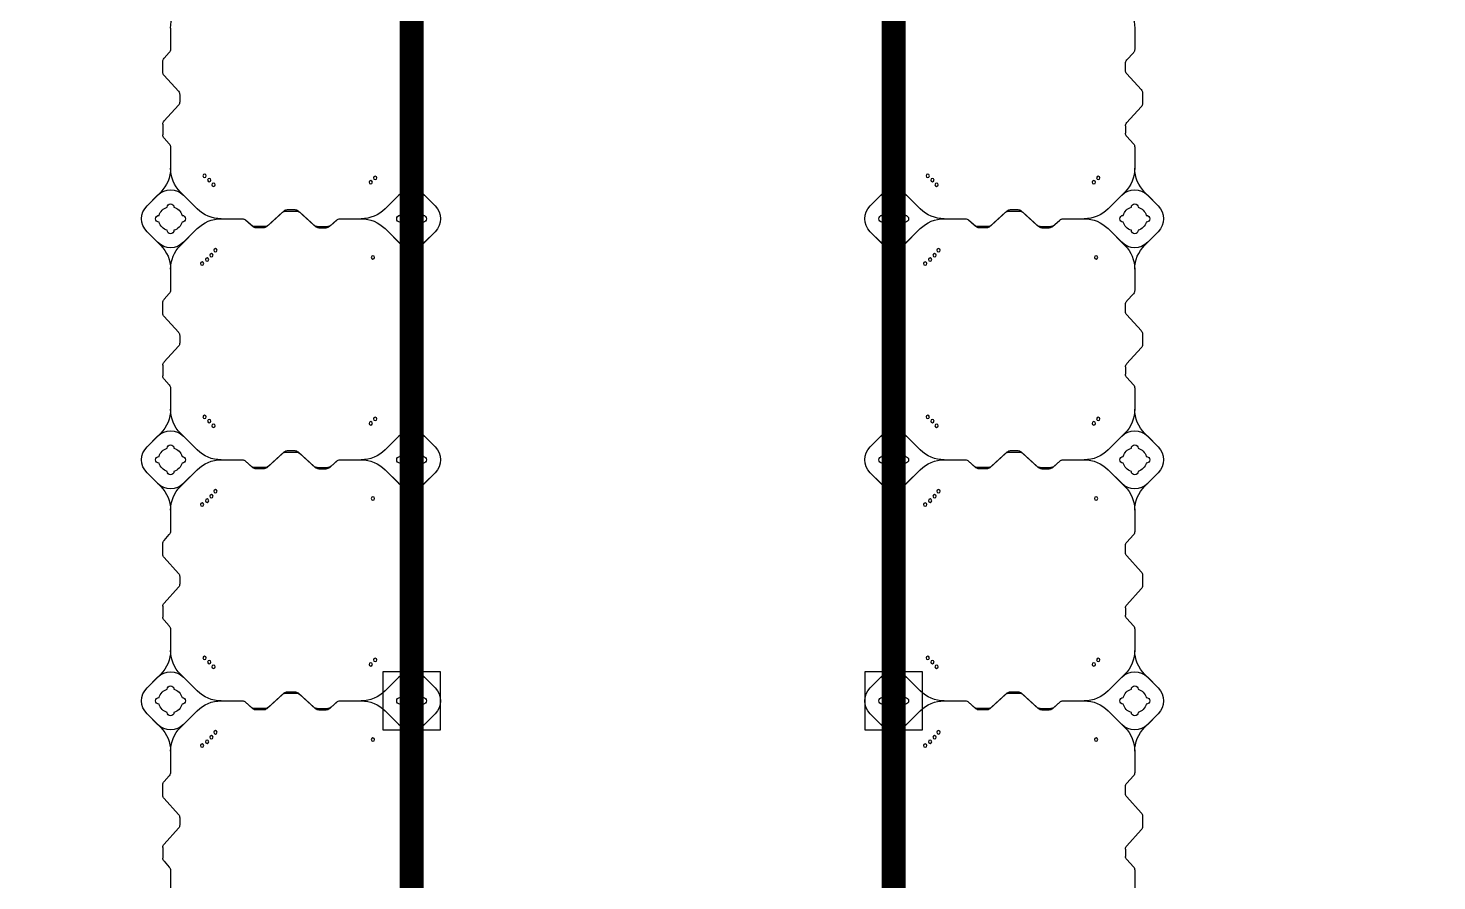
# Model space of a CAD drawing. Header units: millimetres. Extents: x -1612139 to -1260738, y 1141106 to 1536160.
# Drawn here: x -1278696 to -1275774, y 1187558 to 1189326 of the extents above; entities that cross this region are included whole.
import ezdxf

# ---------------------------------------------------------------- set-up
doc = ezdxf.new("R2010")
doc.units = ezdxf.units.MM
doc.header["$LTSCALE"] = 10
doc.layers.get('0').update_dxf_attribs({"linetype": 'CONTINUOUS'})
doc.layers.add('W-FLOAT_BOWL浮筒', color=253, linetype='CONTINUOUS')

# ---------------------------------------------------------------- blocks, each defined once
blk = doc.blocks.new('橙色')
at = {"layer": 'W-FLOAT_BOWL浮筒', "color": 30}
for p, q in [((9000, -1148.5), (9000, -1104.6)), ((9500, -1148.7), (9500, -1104.6)), ((10500, -1148.5), (10500, -1104.6)), ((11000, -1148.7), (11000, -1104.6)), ((8986.6, -1167.1), (8997.4, -1155.3)), ((9483.6, -1170.6), (9497.4, -1155.5)), ((10486.6, -1167.1), (10497.4, -1155.3)), ((10983.6, -1170.6), (10997.4, -1155.5)), ((8984, -1196.1), (8984, -1173.9)), ((9481, -1192.6), (9481, -1177.4)), ((10484, -1196.1), (10484, -1173.9)), ((10981, -1192.6), (10981, -1177.4)), ((8986.6, -1202.9), (9016.4, -1235.6)), ((9483.6, -1199.4), (9513.4, -1232.1)), ((10486.6, -1202.9), (10516.4, -1235.6)), ((10983.6, -1199.4), (11013.4, -1232.1)), ((9019, -1257.6), (9019, -1242.4)), ((9516, -1261.1), (9516, -1238.9)), ((10519, -1257.6), (10519, -1242.4)), ((11016, -1261.1), (11016, -1238.9)), ((8986.6, -1297.1), (9016.4, -1264.4)), ((9483.6, -1300.6), (9513.4, -1267.9)), ((10486.6, -1297.1), (10516.4, -1264.4)), ((10983.6, -1300.6), (11013.4, -1267.9)), ((8984, -1303.9), (8984, -1326.1)), ((9481, -1307.4), (9481, -1322.6)), ((10484, -1303.9), (10484, -1326.1)), ((10981, -1307.4), (10981, -1322.6)), ((8986.6, -1332.9), (8997.4, -1344.7)), ((9483.6, -1329.4), (9497.4, -1344.5)), ((10486.6, -1332.9), (10497.4, -1344.7)), ((10983.6, -1329.4), (10997.4, -1344.5)), ((9000, -1395.3), (9000, -1351.5)), ((9500, -1395.3), (9500, -1351.3)), ((10500, -1395.3), (10500, -1351.5)), ((11000, -1395.3), (11000, -1351.3)), ((8951.2, -1473.2), (8979.5, -1444.8)), ((8951.2, -1473.1), (8973.1, -1451.2)), ((9055.2, -1479.5), (9020.5, -1444.8)), ((9026.8, -1451.2), (9055.2, -1479.5)), ((9444.8, -1479.5), (9479.5, -1444.8)), ((9473.2, -1451.2), (9444.8, -1479.5)), ((9548.8, -1473.2), (9520.5, -1444.8)), ((9526.9, -1451.2), (9548.8, -1473.1)), ((10451.2, -1473.2), (10479.5, -1444.8)), ((10451.2, -1473.1), (10473.1, -1451.2)), ((10555.2, -1479.5), (10520.5, -1444.8)), ((10526.8, -1451.2), (10555.2, -1479.5)), ((10944.8, -1479.5), (10979.5, -1444.8)), ((10973.2, -1451.2), (10944.8, -1479.5)), ((11048.8, -1473.2), (11020.5, -1444.8)), ((11026.9, -1451.2), (11048.8, -1473.1)), ((9167.1, -1486.6), (9155.3, -1497.4)), ((9170.6, -1483.6), (9155.5, -1497.4)), ((9196.1, -1484), (9173.9, -1484)), ((9192.6, -1481), (9177.4, -1481)), ((9199.4, -1483.6), (9232.1, -1513.4)), ((9202.9, -1486.6), (9235.6, -1516.4)), ((9297.1, -1486.6), (9264.4, -1516.4)), ((9300.6, -1483.6), (9267.9, -1513.4)), ((9303.9, -1484), (9326.1, -1484)), ((9307.4, -1481), (9322.6, -1481)), ((9329.4, -1483.6), (9344.5, -1497.4)), ((9332.9, -1486.6), (9344.7, -1497.4)), ((10667.1, -1486.6), (10655.3, -1497.4)), ((10670.6, -1483.6), (10655.5, -1497.4)), ((10696.1, -1484), (10673.9, -1484)), ((10692.6, -1481), (10677.4, -1481)), ((10699.4, -1483.6), (10732.1, -1513.4)), ((10702.9, -1486.6), (10735.6, -1516.4)), ((10797.1, -1486.6), (10764.4, -1516.4)), ((10800.6, -1483.6), (10767.9, -1513.4)), ((10803.9, -1484), (10826.1, -1484)), ((10807.4, -1481), (10822.6, -1481)), ((10829.4, -1483.6), (10844.5, -1497.4)), ((10832.9, -1486.6), (10844.7, -1497.4)), ((9104.6, -1500), (9148.7, -1500)), ((9104.6, -1500), (9148.5, -1500)), ((9238.9, -1516), (9261.1, -1516)), ((9242.4, -1519), (9257.6, -1519)), ((9351.3, -1500), (9395.3, -1500)), ((9351.5, -1500), (9395.3, -1500)), ((10604.6, -1500), (10648.7, -1500)), ((10604.6, -1500), (10648.5, -1500)), ((10738.9, -1516), (10761.1, -1516)), ((10742.4, -1519), (10757.6, -1519)), ((10851.3, -1500), (10895.3, -1500)), ((10851.5, -1500), (10895.3, -1500)), ((8951.2, -1526.8), (8979.5, -1555.2)), ((8973.1, -1548.8), (8951.2, -1526.9)), ((9020.5, -1555.2), (9055.2, -1520.5)), ((9026.8, -1548.8), (9055.2, -1520.5)), ((9473.2, -1548.8), (9444.8, -1520.5)), ((9479.5, -1555.2), (9444.8, -1520.5)), ((9548.8, -1526.8), (9520.5, -1555.2)), ((9548.8, -1526.9), (9526.9, -1548.8)), ((10451.2, -1526.8), (10479.5, -1555.2)), ((10473.1, -1548.8), (10451.2, -1526.9)), ((10520.5, -1555.2), (10555.2, -1520.5)), ((10526.8, -1548.8), (10555.2, -1520.5)), ((10973.2, -1548.8), (10944.8, -1520.5)), ((10979.5, -1555.2), (10944.8, -1520.5)), ((11048.8, -1526.8), (11020.5, -1555.2)), ((11048.8, -1526.9), (11026.9, -1548.8)), ((9000, -1648.5), (9000, -1604.6)), ((9500, -1648.7), (9500, -1604.6)), ((10500, -1648.5), (10500, -1604.6)), ((11000, -1648.7), (11000, -1604.6)), ((8986.6, -1667.1), (8997.4, -1655.3)), ((9483.6, -1670.6), (9497.4, -1655.5)), ((10486.6, -1667.1), (10497.4, -1655.3)), ((10983.6, -1670.6), (10997.4, -1655.5)), ((8984, -1696.1), (8984, -1673.9)), ((9481, -1692.6), (9481, -1677.4)), ((10484, -1696.1), (10484, -1673.9)), ((10981, -1692.6), (10981, -1677.4)), ((8986.6, -1702.9), (9016.4, -1735.6)), ((9483.6, -1699.4), (9513.4, -1732.1)), ((10486.6, -1702.9), (10516.4, -1735.6)), ((10983.6, -1699.4), (11013.4, -1732.1)), ((9019, -1757.6), (9019, -1742.4)), ((9516, -1761.1), (9516, -1738.9)), ((10519, -1757.6), (10519, -1742.4)), ((11016, -1761.1), (11016, -1738.9)), ((8986.6, -1797.1), (9016.4, -1764.4)), ((9483.6, -1800.6), (9513.4, -1767.9)), ((10486.6, -1797.1), (10516.4, -1764.4)), ((10983.6, -1800.6), (11013.4, -1767.9)), ((8984, -1803.9), (8984, -1826.1)), ((9481, -1807.4), (9481, -1822.6)), ((10484, -1803.9), (10484, -1826.1)), ((10981, -1807.4), (10981, -1822.6)), ((8986.6, -1832.9), (8997.4, -1844.7)), ((9483.6, -1829.4), (9497.4, -1844.5)), ((10486.6, -1832.9), (10497.4, -1844.7)), ((10983.6, -1829.4), (10997.4, -1844.5)), ((9000, -1895.3), (9000, -1851.5)), ((9500, -1895.3), (9500, -1851.3)), ((10500, -1895.3), (10500, -1851.5)), ((11000, -1895.3), (11000, -1851.3)), ((8951.2, -1973.2), (8979.5, -1944.8)), ((8951.2, -1973.1), (8973.1, -1951.2)), ((9055.2, -1979.5), (9020.5, -1944.8)), ((9026.8, -1951.2), (9055.2, -1979.5)), ((9444.8, -1979.5), (9479.5, -1944.8)), ((9473.2, -1951.2), (9444.8, -1979.5)), ((9548.8, -1973.2), (9520.5, -1944.8)), ((9526.9, -1951.2), (9548.8, -1973.1)), ((10451.2, -1973.2), (10479.5, -1944.8)), ((10451.2, -1973.1), (10473.1, -1951.2)), ((10555.2, -1979.5), (10520.5, -1944.8)), ((10526.8, -1951.2), (10555.2, -1979.5)), ((10944.8, -1979.5), (10979.5, -1944.8)), ((10973.2, -1951.2), (10944.8, -1979.5)), ((11048.8, -1973.2), (11020.5, -1944.8)), ((11026.9, -1951.2), (11048.8, -1973.1)), ((9167.1, -1986.6), (9155.3, -1997.4)), ((9170.6, -1983.6), (9155.5, -1997.4)), ((9196.1, -1984), (9173.9, -1984)), ((9192.6, -1981), (9177.4, -1981)), ((9199.4, -1983.6), (9232.1, -2013.4)), ((9202.9, -1986.6), (9235.6, -2016.4)), ((9297.1, -1986.6), (9264.4, -2016.4)), ((9300.6, -1983.6), (9267.9, -2013.4)), ((9303.9, -1984), (9326.1, -1984)), ((9307.4, -1981), (9322.6, -1981)), ((9329.4, -1983.6), (9344.5, -1997.4)), ((9332.9, -1986.6), (9344.7, -1997.4)), ((10667.1, -1986.6), (10655.3, -1997.4)), ((10670.6, -1983.6), (10655.5, -1997.4)), ((10696.1, -1984), (10673.9, -1984)), ((10692.6, -1981), (10677.4, -1981)), ((10699.4, -1983.6), (10732.1, -2013.4)), ((10702.9, -1986.6), (10735.6, -2016.4)), ((10797.1, -1986.6), (10764.4, -2016.4)), ((10800.6, -1983.6), (10767.9, -2013.4)), ((10803.9, -1984), (10826.1, -1984)), ((10807.4, -1981), (10822.6, -1981)), ((10829.4, -1983.6), (10844.5, -1997.4)), ((10832.9, -1986.6), (10844.7, -1997.4)), ((9104.6, -2000), (9148.7, -2000)), ((9104.6, -2000), (9148.5, -2000)), ((9238.9, -2016), (9261.1, -2016)), ((9351.3, -2000), (9395.3, -2000)), ((9351.5, -2000), (9395.3, -2000)), ((10604.6, -2000), (10648.7, -2000)), ((10604.6, -2000), (10648.5, -2000)), ((10738.9, -2016), (10761.1, -2016)), ((10851.3, -2000), (10895.3, -2000)), ((10851.5, -2000), (10895.3, -2000)), ((8951.2, -2026.8), (8979.5, -2055.2)), ((8973.1, -2048.8), (8951.2, -2026.9)), ((9020.5, -2055.2), (9055.2, -2020.5)), ((9026.8, -2048.8), (9055.2, -2020.5)), ((9242.4, -2019), (9257.6, -2019)), ((9473.2, -2048.8), (9444.8, -2020.5)), ((9479.5, -2055.2), (9444.8, -2020.5)), ((9548.8, -2026.8), (9520.5, -2055.2)), ((9548.8, -2026.9), (9526.9, -2048.8)), ((10451.2, -2026.8), (10479.5, -2055.2)), ((10473.1, -2048.8), (10451.2, -2026.9)), ((10520.5, -2055.2), (10555.2, -2020.5)), ((10526.8, -2048.8), (10555.2, -2020.5)), ((10742.4, -2019), (10757.6, -2019)), ((10973.2, -2048.8), (10944.8, -2020.5)), ((10979.5, -2055.2), (10944.8, -2020.5)), ((11048.8, -2026.8), (11020.5, -2055.2)), ((11048.8, -2026.9), (11026.9, -2048.8)), ((9000, -2148.5), (9000, -2104.6)), ((9500, -2148.7), (9500, -2104.6)), ((10500, -2148.5), (10500, -2104.6)), ((11000, -2148.7), (11000, -2104.6)), ((8986.6, -2167.1), (8997.4, -2155.3)), ((9483.6, -2170.6), (9497.4, -2155.5)), ((10486.6, -2167.1), (10497.4, -2155.3)), ((10983.6, -2170.6), (10997.4, -2155.5)), ((8984, -2196.1), (8984, -2173.9)), ((9481, -2192.6), (9481, -2177.4)), ((10484, -2196.1), (10484, -2173.9)), ((10981, -2192.6), (10981, -2177.4)), ((8986.6, -2202.9), (9016.4, -2235.6)), ((9483.6, -2199.4), (9513.4, -2232.1)), ((10486.6, -2202.9), (10516.4, -2235.6)), ((10983.6, -2199.4), (11013.4, -2232.1)), ((9019, -2257.6), (9019, -2242.4)), ((9516, -2261.1), (9516, -2238.9)), ((10519, -2257.6), (10519, -2242.4)), ((11016, -2261.1), (11016, -2238.9)), ((8986.6, -2297.1), (9016.4, -2264.4)), ((9483.6, -2300.6), (9513.4, -2267.9)), ((10486.6, -2297.1), (10516.4, -2264.4)), ((10983.6, -2300.6), (11013.4, -2267.9)), ((8984, -2303.9), (8984, -2326.1)), ((9481, -2307.4), (9481, -2322.6)), ((10484, -2303.9), (10484, -2326.1)), ((10981, -2307.4), (10981, -2322.6)), ((8986.6, -2332.9), (8997.4, -2344.7)), ((9483.6, -2329.4), (9497.4, -2344.5)), ((10486.6, -2332.9), (10497.4, -2344.7)), ((10983.6, -2329.4), (10997.4, -2344.5)), ((9000, -2395.3), (9000, -2351.5)), ((9500, -2395.3), (9500, -2351.3)), ((10500, -2395.3), (10500, -2351.5)), ((11000, -2395.3), (11000, -2351.3)), ((8951.2, -2473.2), (8979.5, -2444.8)), ((8951.2, -2473.1), (8973.1, -2451.2)), ((9055.2, -2479.5), (9020.5, -2444.8)), ((9026.8, -2451.2), (9055.2, -2479.5)), ((9444.8, -2479.5), (9479.5, -2444.8)), ((9473.2, -2451.2), (9444.8, -2479.5)), ((9548.8, -2473.2), (9520.5, -2444.8)), ((9526.9, -2451.2), (9548.8, -2473.1)), ((10451.2, -2473.2), (10479.5, -2444.8)), ((10451.2, -2473.1), (10473.1, -2451.2)), ((10555.2, -2479.5), (10520.5, -2444.8)), ((10526.8, -2451.2), (10555.2, -2479.5)), ((10944.8, -2479.5), (10979.5, -2444.8)), ((10973.2, -2451.2), (10944.8, -2479.5)), ((11048.8, -2473.2), (11020.5, -2444.8)), ((11026.9, -2451.2), (11048.8, -2473.1)), ((9170.6, -2483.6), (9155.5, -2497.4)), ((9192.6, -2481), (9177.4, -2481)), ((9199.4, -2483.6), (9232.1, -2513.4)), ((9300.6, -2483.6), (9267.9, -2513.4)), ((9307.4, -2481), (9322.6, -2481)), ((9329.4, -2483.6), (9344.5, -2497.4)), ((10670.6, -2483.6), (10655.5, -2497.4)), ((10692.6, -2481), (10677.4, -2481)), ((10699.4, -2483.6), (10732.1, -2513.4)), ((10800.6, -2483.6), (10767.9, -2513.4)), ((10807.4, -2481), (10822.6, -2481)), ((10829.4, -2483.6), (10844.5, -2497.4)), ((9104.6, -2500), (9148.7, -2500)), ((9104.6, -2500), (9148.5, -2500)), ((9167.1, -2486.6), (9155.3, -2497.4)), ((9196.1, -2484), (9173.9, -2484)), ((9202.9, -2486.6), (9235.6, -2516.4)), ((9297.1, -2486.6), (9264.4, -2516.4)), ((9303.9, -2484), (9326.1, -2484)), ((9332.9, -2486.6), (9344.7, -2497.4)), ((9351.3, -2500), (9395.3, -2500)), ((9351.5, -2500), (9395.3, -2500)), ((10604.6, -2500), (10648.7, -2500)), ((10604.6, -2500), (10648.5, -2500)), ((10667.1, -2486.6), (10655.3, -2497.4)), ((10696.1, -2484), (10673.9, -2484)), ((10702.9, -2486.6), (10735.6, -2516.4)), ((10797.1, -2486.6), (10764.4, -2516.4)), ((10803.9, -2484), (10826.1, -2484)), ((10832.9, -2486.6), (10844.7, -2497.4)), ((10851.3, -2500), (10895.3, -2500)), ((10851.5, -2500), (10895.3, -2500)), ((8951.2, -2526.8), (8979.5, -2555.2)), ((8973.1, -2548.8), (8951.2, -2526.9)), ((9020.5, -2555.2), (9055.2, -2520.5)), ((9026.8, -2548.8), (9055.2, -2520.5)), ((9238.9, -2516), (9261.1, -2516)), ((9242.4, -2519), (9257.6, -2519)), ((9473.2, -2548.8), (9444.8, -2520.5)), ((9479.5, -2555.2), (9444.8, -2520.5)), ((9548.8, -2526.8), (9520.5, -2555.2)), ((9548.8, -2526.9), (9526.9, -2548.8)), ((10451.2, -2526.8), (10479.5, -2555.2)), ((10473.1, -2548.8), (10451.2, -2526.9)), ((10520.5, -2555.2), (10555.2, -2520.5)), ((10526.8, -2548.8), (10555.2, -2520.5)), ((10738.9, -2516), (10761.1, -2516)), ((10742.4, -2519), (10757.6, -2519)), ((10973.2, -2548.8), (10944.8, -2520.5)), ((10979.5, -2555.2), (10944.8, -2520.5)), ((11048.8, -2526.8), (11020.5, -2555.2)), ((11048.8, -2526.9), (11026.9, -2548.8)), ((9000, -2648.5), (9000, -2604.6)), ((9500, -2648.7), (9500, -2604.6)), ((10500, -2648.5), (10500, -2604.6)), ((11000, -2648.7), (11000, -2604.6)), ((8986.6, -2667.1), (8997.4, -2655.3)), ((9483.6, -2670.6), (9497.4, -2655.5)), ((10486.6, -2667.1), (10497.4, -2655.3)), ((10983.6, -2670.6), (10997.4, -2655.5)), ((8984, -2696.1), (8984, -2673.9)), ((9481, -2692.6), (9481, -2677.4)), ((10484, -2696.1), (10484, -2673.9)), ((10981, -2692.6), (10981, -2677.4)), ((8986.6, -2702.9), (9016.4, -2735.6)), ((9483.6, -2699.4), (9513.4, -2732.1)), ((10486.6, -2702.9), (10516.4, -2735.6)), ((10983.6, -2699.4), (11013.4, -2732.1)), ((9019, -2757.6), (9019, -2742.4)), ((9516, -2761.1), (9516, -2738.9)), ((10519, -2757.6), (10519, -2742.4)), ((11016, -2761.1), (11016, -2738.9)), ((8986.6, -2797.1), (9016.4, -2764.4)), ((9483.6, -2800.6), (9513.4, -2767.9)), ((10486.6, -2797.1), (10516.4, -2764.4)), ((10983.6, -2800.6), (11013.4, -2767.9)), ((8984, -2803.9), (8984, -2826.1)), ((10484, -2803.9), (10484, -2826.1)), ((8986.6, -2832.9), (8997.4, -2844.7)), ((9481, -2807.4), (9481, -2822.6)), ((9483.6, -2829.4), (9497.4, -2844.5)), ((10486.6, -2832.9), (10497.4, -2844.7)), ((10981, -2807.4), (10981, -2822.6)), ((10983.6, -2829.4), (10997.4, -2844.5)), ((9000, -2895.3), (9000, -2851.5)), ((9500, -2895.3), (9500, -2851.3)), ((10500, -2895.3), (10500, -2851.5)), ((11000, -2895.3), (11000, -2851.3))]:
    blk.add_line(p, q, dxfattribs=at)
for centre in [(9065.3, -1407.1), (9075.6, -1415.2), (9084.8, -1424.4), (9092.9, -1434.7), (9419.7, -1419.7), (10565.3, -1407.1), (10575.6, -1415.2), (10584.8, -1424.4), (10592.9, -1434.7), (10919.7, -1419.7), (9080.3, -1580.3), (9089, -1570.6), (9415.2, -1575.6), (10580.3, -1580.3), (10589, -1570.6), (10915.2, -1575.6), (9070.6, -1589), (9424.4, -1584.8), (10570.6, -1589), (10924.4, -1584.8), (9065.3, -1907.1), (9075.6, -1915.2), (9084.8, -1924.4), (9419.7, -1919.7), (10565.3, -1907.1), (10575.6, -1915.2), (10584.8, -1924.4), (10919.7, -1919.7), (9092.9, -1934.7), (10592.9, -1934.7), (9089, -2070.6), (9415.2, -2075.6), (10589, -2070.6), (10915.2, -2075.6), (9070.6, -2089), (9080.3, -2080.3), (9424.4, -2084.8), (10570.6, -2089), (10580.3, -2080.3), (10924.4, -2084.8), (9065.3, -2407.1), (9075.6, -2415.2), (9084.8, -2424.4), (9419.7, -2419.7), (10565.3, -2407.1), (10575.6, -2415.2), (10584.8, -2424.4), (10919.7, -2419.7), (9092.9, -2434.7), (10592.9, -2434.7), (9089, -2570.6), (10589, -2570.6), (9070.6, -2589), (9080.3, -2580.3), (9415.2, -2575.6), (9424.4, -2584.8), (10570.6, -2589), (10580.3, -2580.3), (10915.2, -2575.6), (10924.4, -2584.8)]:
    blk.add_circle(centre, 3.5, dxfattribs=at)
for centre, radius, start, end in [((8994, -1173.9), 10, 137.7263, 180), ((8990, -1148.5), 10, 317.7263, 0), ((9490, -1148.7), 10, 317.7263, 0), ((10494, -1173.9), 10, 137.7263, 180), ((10490, -1148.5), 10, 317.7263, 0), ((10990, -1148.7), 10, 317.7263, 0), ((8994, -1196.1), 10, 180, 222.2737), ((9491, -1177.4), 10, 137.7263, 180), ((9491, -1192.6), 10, 180, 222.2737), ((10494, -1196.1), 10, 180, 222.2737), ((10991, -1177.4), 10, 137.7263, 180), ((10991, -1192.6), 10, 180, 222.2737), ((9009, -1242.4), 10, 0, 42.2737), ((9506, -1238.9), 10, 0, 42.2737), ((10509, -1242.4), 10, 0, 42.2737), ((11006, -1238.9), 10, 0, 42.2737), ((9009, -1257.6), 10, 317.7263, 0), ((9506, -1261.1), 10, 317.7263, 0), ((10509, -1257.6), 10, 317.7263, 0), ((11006, -1261.1), 10, 317.7263, 0), ((8994, -1303.9), 10, 137.7263, 180), ((9491, -1307.4), 10, 137.7263, 180), ((10494, -1303.9), 10, 137.7263, 180), ((10991, -1307.4), 10, 137.7263, 180), ((8994, -1326.1), 10, 180, 222.2737), ((9491, -1322.6), 10, 180, 222.2737), ((10494, -1326.1), 10, 180, 222.2737), ((10991, -1322.6), 10, 180, 222.2737), ((8990, -1351.5), 10, 0, 42.2737), ((9490, -1351.3), 10, 0, 42.2737), ((10490, -1351.5), 10, 0, 42.2737), ((10990, -1351.3), 10, 0, 42.2737), ((8930, -1395.3), 70, 315, 0), ((9070, -1395.3), 70, 180, 225), ((9430, -1395.3), 70, 315, 0), ((9570, -1395.3), 70, 180, 225), ((10430, -1395.3), 70, 315, 0), ((10570, -1395.3), 70, 180, 225), ((10930, -1395.3), 70, 315, 0), ((11070, -1395.3), 70, 180, 225), ((9000, -1478), 38, 45, 135), ((9500, -1478), 38, 45, 135), ((10500, -1478), 38, 45, 135), ((11000, -1478), 38, 45, 135), ((8978, -1500), 38, 135, 225), ((8978, -1500), 38, 135, 225), ((9000, -1500), 25, 106.2602, 163.7398), ((9000, -1500), 25, 106.2602, 163.7398), ((9000, -1476), 7, 0, 180), ((9000, -1476), 7, 0, 180), ((9000, -1500), 25, 16.2602, 73.7398), ((9000, -1500), 25, 16.2602, 73.7398), ((9104.7, -1430), 70, 225, 270), ((9104.7, -1430), 70, 225, 270), ((9173.9, -1494), 10, 90, 132.2737), ((9177.4, -1491), 10, 90, 132.2737), ((9192.6, -1491), 10, 47.7263, 90), ((9196.1, -1494), 10, 47.7263, 90), ((9303.9, -1494), 10, 90, 132.2737), ((9307.4, -1491), 10, 90, 132.2737), ((9322.6, -1491), 10, 47.7263, 90), ((9326.1, -1494), 10, 47.7263, 90), ((9395.3, -1430), 70, 270, 315), ((9395.3, -1430), 70, 270, 315), ((9500, -1500), 25, 106.2602, 163.7398), ((9500, -1500), 25, 106.2602, 163.7398), ((9500, -1476), 7, 0, 180), ((9500, -1476), 7, 0, 180), ((9500, -1500), 25, 16.2602, 73.7398), ((9500, -1500), 25, 16.2602, 73.7398), ((9522, -1500), 38, 315, 45), ((9522, -1500), 38, 315, 45), ((10478, -1500), 38, 135, 225), ((10478, -1500), 38, 135, 225), ((10500, -1500), 25, 106.2602, 163.7398), ((10500, -1500), 25, 106.2602, 163.7398), ((10500, -1476), 7, 0, 180), ((10500, -1476), 7, 0, 180), ((10500, -1500), 25, 16.2602, 73.7398), ((10500, -1500), 25, 16.2602, 73.7398), ((10604.7, -1430), 70, 225, 270), ((10604.7, -1430), 70, 225, 270), ((10673.9, -1494), 10, 90, 132.2737), ((10677.4, -1491), 10, 90, 132.2737), ((10692.6, -1491), 10, 47.7263, 90), ((10696.1, -1494), 10, 47.7263, 90), ((10803.9, -1494), 10, 90, 132.2737), ((10807.4, -1491), 10, 90, 132.2737), ((10822.6, -1491), 10, 47.7263, 90), ((10826.1, -1494), 10, 47.7263, 90), ((10895.3, -1430), 70, 270, 315), ((10895.3, -1430), 70, 270, 315), ((11000, -1500), 25, 106.2602, 163.7398), ((11000, -1500), 25, 106.2602, 163.7398), ((11000, -1476), 7, 0, 180), ((11000, -1476), 7, 0, 180), ((11000, -1500), 25, 16.2602, 73.7398), ((11000, -1500), 25, 16.2602, 73.7398), ((11022, -1500), 38, 315, 45), ((11022, -1500), 38, 315, 45), ((8976, -1500), 7, 90, 270), ((8976, -1500), 7, 90, 270), ((9000, -1500), 25, 196.2602, 253.7398), ((9000, -1500), 25, 196.2602, 253.7398), ((9000, -1500), 25, 286.2602, 343.7398), ((9000, -1500), 25, 286.2602, 343.7398), ((9024, -1500), 7, 270, 90), ((9024, -1500), 7, 270, 90), ((9104.7, -1570), 70, 90, 135), ((9104.7, -1570), 70, 90, 135), ((9148.5, -1490), 10, 270, 312.2737), ((9148.7, -1490), 10, 270, 312.2737), ((9238.9, -1506), 10, 227.7263, 270), ((9242.4, -1509), 10, 227.7263, 270), ((9257.6, -1509), 10, 270, 312.2737), ((9261.1, -1506), 10, 270, 312.2737), ((9351.3, -1490), 10, 227.7263, 270), ((9351.5, -1490), 10, 227.7263, 270), ((9395.3, -1570), 70, 45, 90), ((9395.3, -1570), 70, 45, 90), ((9476, -1500), 7, 90, 270), ((9476, -1500), 7, 90, 270), ((9500, -1500), 25, 196.2602, 253.7398), ((9500, -1500), 25, 196.2602, 253.7398), ((9500, -1500), 25, 286.2602, 343.7398), ((9500, -1500), 25, 286.2602, 343.7398), ((9524, -1500), 7, 270, 90), ((9524, -1500), 7, 270, 90), ((10476, -1500), 7, 90, 270), ((10476, -1500), 7, 90, 270), ((10500, -1500), 25, 196.2602, 253.7398), ((10500, -1500), 25, 196.2602, 253.7398), ((10500, -1500), 25, 286.2602, 343.7398), ((10500, -1500), 25, 286.2602, 343.7398), ((10524, -1500), 7, 270, 90), ((10524, -1500), 7, 270, 90), ((10604.7, -1570), 70, 90, 135), ((10604.7, -1570), 70, 90, 135), ((10648.5, -1490), 10, 270, 312.2737), ((10648.7, -1490), 10, 270, 312.2737), ((10738.9, -1506), 10, 227.7263, 270), ((10742.4, -1509), 10, 227.7263, 270), ((10757.6, -1509), 10, 270, 312.2737), ((10761.1, -1506), 10, 270, 312.2737), ((10851.3, -1490), 10, 227.7263, 270), ((10851.5, -1490), 10, 227.7263, 270), ((10895.3, -1570), 70, 45, 90), ((10895.3, -1570), 70, 45, 90), ((10976, -1500), 7, 90, 270), ((10976, -1500), 7, 90, 270), ((11000, -1500), 25, 196.2602, 253.7398), ((11000, -1500), 25, 196.2602, 253.7398), ((11000, -1500), 25, 286.2602, 343.7398), ((11000, -1500), 25, 286.2602, 343.7398), ((11024, -1500), 7, 270, 90), ((11024, -1500), 7, 270, 90), ((9000, -1524), 7, 180, 0), ((9000, -1524), 7, 180, 0), ((9500, -1524), 7, 180, 0), ((9500, -1524), 7, 180, 0), ((10500, -1524), 7, 180, 0), ((10500, -1524), 7, 180, 0), ((11000, -1524), 7, 180, 0), ((11000, -1524), 7, 180, 0), ((9000, -1522), 38, 225, 315), ((8930, -1604.7), 70, 0, 45), ((9070, -1604.7), 70, 135, 180), ((9500, -1522), 38, 225, 315), ((9430, -1604.7), 70, 0, 45), ((9570, -1604.7), 70, 135, 180), ((10500, -1522), 38, 225, 315), ((10430, -1604.7), 70, 0, 45), ((10570, -1604.7), 70, 135, 180), ((11000, -1522), 38, 225, 315), ((10930, -1604.7), 70, 0, 45), ((11070, -1604.7), 70, 135, 180), ((8990, -1648.5), 10, 317.7263, 0), ((9490, -1648.7), 10, 317.7263, 0), ((10490, -1648.5), 10, 317.7263, 0), ((10990, -1648.7), 10, 317.7263, 0), ((8994, -1673.9), 10, 137.7263, 180), ((9491, -1677.4), 10, 137.7263, 180), ((9491, -1692.6), 10, 180, 222.2737), ((10494, -1673.9), 10, 137.7263, 180), ((10991, -1677.4), 10, 137.7263, 180), ((10991, -1692.6), 10, 180, 222.2737), ((8994, -1696.1), 10, 180, 222.2737), ((10494, -1696.1), 10, 180, 222.2737), ((9009, -1742.4), 10, 0, 42.2737), ((9506, -1738.9), 10, 0, 42.2737), ((10509, -1742.4), 10, 0, 42.2737), ((11006, -1738.9), 10, 0, 42.2737), ((9009, -1757.6), 10, 317.7263, 0), ((9506, -1761.1), 10, 317.7263, 0), ((10509, -1757.6), 10, 317.7263, 0), ((11006, -1761.1), 10, 317.7263, 0), ((8994, -1803.9), 10, 137.7263, 180), ((9491, -1807.4), 10, 137.7263, 180), ((10494, -1803.9), 10, 137.7263, 180), ((10991, -1807.4), 10, 137.7263, 180), ((8994, -1826.1), 10, 180, 222.2737), ((9491, -1822.6), 10, 180, 222.2737), ((10494, -1826.1), 10, 180, 222.2737), ((10991, -1822.6), 10, 180, 222.2737), ((8990, -1851.5), 10, 0, 42.2737), ((9490, -1851.3), 10, 0, 42.2737), ((10490, -1851.5), 10, 0, 42.2737), ((10990, -1851.3), 10, 0, 42.2737), ((8930, -1895.3), 70, 315, 0), ((9070, -1895.3), 70, 180, 225), ((9430, -1895.3), 70, 315, 0), ((9570, -1895.3), 70, 180, 225), ((10430, -1895.3), 70, 315, 0), ((10570, -1895.3), 70, 180, 225), ((10930, -1895.3), 70, 315, 0), ((11070, -1895.3), 70, 180, 225), ((9000, -1978), 38, 45, 135), ((9500, -1978), 38, 45, 135), ((10500, -1978), 38, 45, 135), ((11000, -1978), 38, 45, 135), ((8978, -2000), 38, 135, 225), ((8978, -2000), 38, 135, 225), ((9000, -2000), 25, 106.2602, 163.7398), ((9000, -2000), 25, 106.2602, 163.7398), ((9000, -1976), 7, 0, 180), ((9000, -1976), 7, 0, 180), ((9000, -2000), 25, 16.2602, 73.7398), ((9000, -2000), 25, 16.2602, 73.7398), ((9104.7, -1930), 70, 225, 270), ((9104.7, -1930), 70, 225, 270), ((9173.9, -1994), 10, 90, 132.2737), ((9177.4, -1991), 10, 90, 132.2737), ((9192.6, -1991), 10, 47.7263, 90), ((9196.1, -1994), 10, 47.7263, 90), ((9303.9, -1994), 10, 90, 132.2737), ((9307.4, -1991), 10, 90, 132.2737), ((9322.6, -1991), 10, 47.7263, 90), ((9326.1, -1994), 10, 47.7263, 90), ((9395.3, -1930), 70, 270, 315), ((9395.3, -1930), 70, 270, 315), ((9500, -2000), 25, 106.2602, 163.7398), ((9500, -2000), 25, 106.2602, 163.7398), ((9500, -1976), 7, 0, 180), ((9500, -1976), 7, 0, 180), ((9500, -2000), 25, 16.2602, 73.7398), ((9500, -2000), 25, 16.2602, 73.7398), ((9522, -2000), 38, 315, 45), ((9522, -2000), 38, 315, 45), ((10478, -2000), 38, 135, 225), ((10478, -2000), 38, 135, 225), ((10500, -2000), 25, 106.2602, 163.7398), ((10500, -2000), 25, 106.2602, 163.7398), ((10500, -1976), 7, 0, 180), ((10500, -1976), 7, 0, 180), ((10500, -2000), 25, 16.2602, 73.7398), ((10500, -2000), 25, 16.2602, 73.7398), ((10604.7, -1930), 70, 225, 270), ((10604.7, -1930), 70, 225, 270), ((10673.9, -1994), 10, 90, 132.2737), ((10677.4, -1991), 10, 90, 132.2737), ((10692.6, -1991), 10, 47.7263, 90), ((10696.1, -1994), 10, 47.7263, 90), ((10803.9, -1994), 10, 90, 132.2737), ((10807.4, -1991), 10, 90, 132.2737), ((10822.6, -1991), 10, 47.7263, 90), ((10826.1, -1994), 10, 47.7263, 90), ((10895.3, -1930), 70, 270, 315), ((10895.3, -1930), 70, 270, 315), ((11000, -2000), 25, 106.2602, 163.7398), ((11000, -2000), 25, 106.2602, 163.7398), ((11000, -1976), 7, 0, 180), ((11000, -1976), 7, 0, 180), ((11000, -2000), 25, 16.2602, 73.7398), ((11000, -2000), 25, 16.2602, 73.7398), ((11022, -2000), 38, 315, 45), ((11022, -2000), 38, 315, 45), ((8976, -2000), 7, 90, 270), ((8976, -2000), 7, 90, 270), ((9000, -2000), 25, 196.2602, 253.7398), ((9000, -2000), 25, 196.2602, 253.7398), ((9000, -2000), 25, 286.2602, 343.7398), ((9000, -2000), 25, 286.2602, 343.7398), ((9024, -2000), 7, 270, 90), ((9024, -2000), 7, 270, 90), ((9104.7, -2070), 70, 90, 135), ((9104.7, -2070), 70, 90, 135), ((9148.5, -1990), 10, 270, 312.2737), ((9148.7, -1990), 10, 270, 312.2737), ((9238.9, -2006), 10, 227.7263, 270), ((9261.1, -2006), 10, 270, 312.2737), ((9351.3, -1990), 10, 227.7263, 270), ((9351.5, -1990), 10, 227.7263, 270), ((9395.3, -2070), 70, 45, 90), ((9395.3, -2070), 70, 45, 90), ((9476, -2000), 7, 90, 270), ((9476, -2000), 7, 90, 270), ((9500, -2000), 25, 196.2602, 253.7398), ((9500, -2000), 25, 196.2602, 253.7398), ((9500, -2000), 25, 286.2602, 343.7398), ((9500, -2000), 25, 286.2602, 343.7398), ((9524, -2000), 7, 270, 90), ((9524, -2000), 7, 270, 90), ((10476, -2000), 7, 90, 270), ((10476, -2000), 7, 90, 270), ((10500, -2000), 25, 196.2602, 253.7398), ((10500, -2000), 25, 196.2602, 253.7398), ((10500, -2000), 25, 286.2602, 343.7398), ((10500, -2000), 25, 286.2602, 343.7398), ((10524, -2000), 7, 270, 90), ((10524, -2000), 7, 270, 90), ((10604.7, -2070), 70, 90, 135), ((10604.7, -2070), 70, 90, 135), ((10648.5, -1990), 10, 270, 312.2737), ((10648.7, -1990), 10, 270, 312.2737), ((10738.9, -2006), 10, 227.7263, 270), ((10761.1, -2006), 10, 270, 312.2737), ((10851.3, -1990), 10, 227.7263, 270), ((10851.5, -1990), 10, 227.7263, 270), ((10895.3, -2070), 70, 45, 90), ((10895.3, -2070), 70, 45, 90), ((10976, -2000), 7, 90, 270), ((10976, -2000), 7, 90, 270), ((11000, -2000), 25, 196.2602, 253.7398), ((11000, -2000), 25, 196.2602, 253.7398), ((11000, -2000), 25, 286.2602, 343.7398), ((11000, -2000), 25, 286.2602, 343.7398), ((11024, -2000), 7, 270, 90), ((11024, -2000), 7, 270, 90), ((9000, -2024), 7, 180, 0), ((9000, -2024), 7, 180, 0), ((9242.4, -2009), 10, 227.7263, 270), ((9257.6, -2009), 10, 270, 312.2737), ((9500, -2024), 7, 180, 0), ((9500, -2024), 7, 180, 0), ((10500, -2024), 7, 180, 0), ((10500, -2024), 7, 180, 0), ((10742.4, -2009), 10, 227.7263, 270), ((10757.6, -2009), 10, 270, 312.2737), ((11000, -2024), 7, 180, 0), ((11000, -2024), 7, 180, 0), ((9000, -2022), 38, 225, 315), ((8930, -2104.7), 70, 0, 45), ((9070, -2104.7), 70, 135, 180), ((9500, -2022), 38, 225, 315), ((9430, -2104.7), 70, 0, 45), ((9570, -2104.7), 70, 135, 180), ((10500, -2022), 38, 225, 315), ((10430, -2104.7), 70, 0, 45), ((10570, -2104.7), 70, 135, 180), ((11000, -2022), 38, 225, 315), ((10930, -2104.7), 70, 0, 45), ((11070, -2104.7), 70, 135, 180), ((8990, -2148.5), 10, 317.7263, 0), ((9490, -2148.7), 10, 317.7263, 0), ((10490, -2148.5), 10, 317.7263, 0), ((10990, -2148.7), 10, 317.7263, 0), ((8994, -2173.9), 10, 137.7263, 180), ((9491, -2177.4), 10, 137.7263, 180), ((10494, -2173.9), 10, 137.7263, 180), ((10991, -2177.4), 10, 137.7263, 180), ((8994, -2196.1), 10, 180, 222.2737), ((9491, -2192.6), 10, 180, 222.2737), ((10494, -2196.1), 10, 180, 222.2737), ((10991, -2192.6), 10, 180, 222.2737), ((9009, -2242.4), 10, 0, 42.2737), ((9506, -2238.9), 10, 0, 42.2737), ((10509, -2242.4), 10, 0, 42.2737), ((11006, -2238.9), 10, 0, 42.2737), ((9009, -2257.6), 10, 317.7263, 0), ((9506, -2261.1), 10, 317.7263, 0), ((10509, -2257.6), 10, 317.7263, 0), ((11006, -2261.1), 10, 317.7263, 0), ((8994, -2303.9), 10, 137.7263, 180), ((9491, -2307.4), 10, 137.7263, 180), ((10494, -2303.9), 10, 137.7263, 180), ((10991, -2307.4), 10, 137.7263, 180), ((8994, -2326.1), 10, 180, 222.2737), ((9491, -2322.6), 10, 180, 222.2737), ((10494, -2326.1), 10, 180, 222.2737), ((10991, -2322.6), 10, 180, 222.2737), ((8990, -2351.5), 10, 0, 42.2737), ((9490, -2351.3), 10, 0, 42.2737), ((10490, -2351.5), 10, 0, 42.2737), ((10990, -2351.3), 10, 0, 42.2737), ((8930, -2395.3), 70, 315, 0), ((9070, -2395.3), 70, 180, 225), ((9430, -2395.3), 70, 315, 0), ((9570, -2395.3), 70, 180, 225), ((10430, -2395.3), 70, 315, 0), ((10570, -2395.3), 70, 180, 225), ((10930, -2395.3), 70, 315, 0), ((11070, -2395.3), 70, 180, 225), ((9000, -2478), 38, 45, 135), ((9500, -2478), 38, 45, 135), ((10500, -2478), 38, 45, 135), ((11000, -2478), 38, 45, 135), ((8978, -2500), 38, 135, 225), ((8978, -2500), 38, 135, 225), ((9000, -2500), 25, 106.2602, 163.7398), ((9000, -2500), 25, 106.2602, 163.7398), ((9000, -2476), 7, 0, 180), ((9000, -2476), 7, 0, 180), ((9000, -2500), 25, 16.2602, 73.7398), ((9000, -2500), 25, 16.2602, 73.7398), ((9104.7, -2430), 70, 225, 270), ((9104.7, -2430), 70, 225, 270), ((9177.4, -2491), 10, 90, 132.2737), ((9192.6, -2491), 10, 47.7263, 90), ((9307.4, -2491), 10, 90, 132.2737), ((9322.6, -2491), 10, 47.7263, 90), ((9395.3, -2430), 70, 270, 315), ((9395.3, -2430), 70, 270, 315), ((9500, -2500), 25, 106.2602, 163.7398), ((9500, -2500), 25, 106.2602, 163.7398), ((9500, -2476), 7, 0, 180), ((9500, -2476), 7, 0, 180), ((9500, -2500), 25, 16.2602, 73.7398), ((9500, -2500), 25, 16.2602, 73.7398), ((9522, -2500), 38, 315, 45), ((9522, -2500), 38, 315, 45), ((10478, -2500), 38, 135, 225), ((10478, -2500), 38, 135, 225), ((10500, -2500), 25, 106.2602, 163.7398), ((10500, -2500), 25, 106.2602, 163.7398), ((10500, -2476), 7, 0, 180), ((10500, -2476), 7, 0, 180), ((10500, -2500), 25, 16.2602, 73.7398), ((10500, -2500), 25, 16.2602, 73.7398), ((10604.7, -2430), 70, 225, 270), ((10604.7, -2430), 70, 225, 270), ((10677.4, -2491), 10, 90, 132.2737), ((10692.6, -2491), 10, 47.7263, 90), ((10807.4, -2491), 10, 90, 132.2737), ((10822.6, -2491), 10, 47.7263, 90), ((10895.3, -2430), 70, 270, 315), ((10895.3, -2430), 70, 270, 315), ((11000, -2500), 25, 106.2602, 163.7398), ((11000, -2500), 25, 106.2602, 163.7398), ((11000, -2476), 7, 0, 180), ((11000, -2476), 7, 0, 180), ((11000, -2500), 25, 16.2602, 73.7398), ((11000, -2500), 25, 16.2602, 73.7398), ((11022, -2500), 38, 315, 45), ((11022, -2500), 38, 315, 45), ((8976, -2500), 7, 90, 270), ((8976, -2500), 7, 90, 270), ((9000, -2500), 25, 196.2602, 253.7398), ((9000, -2500), 25, 196.2602, 253.7398), ((9000, -2500), 25, 286.2602, 343.7398), ((9000, -2500), 25, 286.2602, 343.7398), ((9024, -2500), 7, 270, 90), ((9024, -2500), 7, 270, 90), ((9104.7, -2570), 70, 90, 135), ((9104.7, -2570), 70, 90, 135), ((9148.5, -2490), 10, 270, 312.2737), ((9148.7, -2490), 10, 270, 312.2737), ((9173.9, -2494), 10, 90, 132.2737), ((9196.1, -2494), 10, 47.7263, 90), ((9303.9, -2494), 10, 90, 132.2737), ((9326.1, -2494), 10, 47.7263, 90), ((9351.3, -2490), 10, 227.7263, 270), ((9351.5, -2490), 10, 227.7263, 270), ((9395.3, -2570), 70, 45, 90), ((9395.3, -2570), 70, 45, 90), ((9476, -2500), 7, 90, 270), ((9476, -2500), 7, 90, 270), ((9500, -2500), 25, 196.2602, 253.7398), ((9500, -2500), 25, 196.2602, 253.7398), ((9500, -2500), 25, 286.2602, 343.7398), ((9500, -2500), 25, 286.2602, 343.7398), ((9524, -2500), 7, 270, 90), ((9524, -2500), 7, 270, 90), ((10476, -2500), 7, 90, 270), ((10476, -2500), 7, 90, 270), ((10500, -2500), 25, 196.2602, 253.7398), ((10500, -2500), 25, 196.2602, 253.7398), ((10500, -2500), 25, 286.2602, 343.7398), ((10500, -2500), 25, 286.2602, 343.7398), ((10524, -2500), 7, 270, 90), ((10524, -2500), 7, 270, 90), ((10604.7, -2570), 70, 90, 135), ((10604.7, -2570), 70, 90, 135), ((10648.5, -2490), 10, 270, 312.2737), ((10648.7, -2490), 10, 270, 312.2737), ((10673.9, -2494), 10, 90, 132.2737), ((10696.1, -2494), 10, 47.7263, 90), ((10803.9, -2494), 10, 90, 132.2737), ((10826.1, -2494), 10, 47.7263, 90), ((10851.3, -2490), 10, 227.7263, 270), ((10851.5, -2490), 10, 227.7263, 270), ((10895.3, -2570), 70, 45, 90), ((10895.3, -2570), 70, 45, 90), ((10976, -2500), 7, 90, 270), ((10976, -2500), 7, 90, 270), ((11000, -2500), 25, 196.2602, 253.7398), ((11000, -2500), 25, 196.2602, 253.7398), ((11000, -2500), 25, 286.2602, 343.7398), ((11000, -2500), 25, 286.2602, 343.7398), ((11024, -2500), 7, 270, 90), ((11024, -2500), 7, 270, 90), ((9000, -2524), 7, 180, 0), ((9000, -2524), 7, 180, 0), ((9238.9, -2506), 10, 227.7263, 270), ((9242.4, -2509), 10, 227.7263, 270), ((9257.6, -2509), 10, 270, 312.2737), ((9261.1, -2506), 10, 270, 312.2737), ((9500, -2524), 7, 180, 0), ((9500, -2524), 7, 180, 0), ((10500, -2524), 7, 180, 0), ((10500, -2524), 7, 180, 0), ((10738.9, -2506), 10, 227.7263, 270), ((10742.4, -2509), 10, 227.7263, 270), ((10757.6, -2509), 10, 270, 312.2737), ((10761.1, -2506), 10, 270, 312.2737), ((11000, -2524), 7, 180, 0), ((11000, -2524), 7, 180, 0), ((9000, -2522), 38, 225, 315), ((8930, -2604.7), 70, 0, 45), ((9070, -2604.7), 70, 135, 180), ((9500, -2522), 38, 225, 315), ((9430, -2604.7), 70, 0, 45), ((9570, -2604.7), 70, 135, 180), ((10500, -2522), 38, 225, 315), ((10430, -2604.7), 70, 0, 45), ((10570, -2604.7), 70, 135, 180), ((11000, -2522), 38, 225, 315), ((10930, -2604.7), 70, 0, 45), ((11070, -2604.7), 70, 135, 180), ((8990, -2648.5), 10, 317.7263, 0), ((9490, -2648.7), 10, 317.7263, 0), ((10490, -2648.5), 10, 317.7263, 0), ((10990, -2648.7), 10, 317.7263, 0), ((8994, -2673.9), 10, 137.7263, 180), ((9491, -2677.4), 10, 137.7263, 180), ((10494, -2673.9), 10, 137.7263, 180), ((10991, -2677.4), 10, 137.7263, 180), ((8994, -2696.1), 10, 180, 222.2737), ((9491, -2692.6), 10, 180, 222.2737), ((10494, -2696.1), 10, 180, 222.2737), ((10991, -2692.6), 10, 180, 222.2737), ((9009, -2742.4), 10, 0, 42.2737), ((9506, -2738.9), 10, 0, 42.2737), ((10509, -2742.4), 10, 0, 42.2737), ((11006, -2738.9), 10, 0, 42.2737), ((9009, -2757.6), 10, 317.7263, 0), ((9506, -2761.1), 10, 317.7263, 0), ((10509, -2757.6), 10, 317.7263, 0), ((11006, -2761.1), 10, 317.7263, 0), ((8994, -2803.9), 10, 137.7263, 180), ((9491, -2807.4), 10, 137.7263, 180), ((10494, -2803.9), 10, 137.7263, 180), ((10991, -2807.4), 10, 137.7263, 180), ((8994, -2826.1), 10, 180, 222.2737), ((9491, -2822.6), 10, 180, 222.2737), ((10494, -2826.1), 10, 180, 222.2737), ((10991, -2822.6), 10, 180, 222.2737), ((8990, -2851.5), 10, 0, 42.2737), ((9490, -2851.3), 10, 0, 42.2737), ((10490, -2851.5), 10, 0, 42.2737), ((10990, -2851.3), 10, 0, 42.2737), ((9070, -2895.3), 70, 180, 225), ((9430, -2895.3), 70, 315, 0), ((10570, -2895.3), 70, 180, 225), ((10930, -2895.3), 70, 315, 0)]:
    blk.add_arc(centre, radius, start, end, dxfattribs=at)
blk = doc.blocks.new('LGZ')
at = {"color": 6}
blk.add_lwpolyline([(-60, -60), (60, -60), (60, 60), (-60, 60)], close=True, dxfattribs=at)

msp = doc.modelspace()

# ---------------------------------------------------------------- linework, layer by layer
at = {"color": 6, "const_width": 50}
msp.add_lwpolyline([(-1286901, 1185931), (-1277901, 1185931), (-1277901, 1197931), (-1276901, 1197931), (-1276901, 1185931), (-1266901, 1185931), (-1266901, 1197931), (-1265901, 1197931), (-1265901, 1183931)], dxfattribs=at)

# ---------------------------------------------------------------- block references
at = {"xscale": -1, "rotation": 180}
msp.add_blockref('橙色', (-1287401, 1186431), dxfattribs=at)
for p in [(-1277901, 1187931), (-1276901, 1187931)]:
    msp.add_blockref('LGZ', p)

doc.saveas('drawing.dxf')
